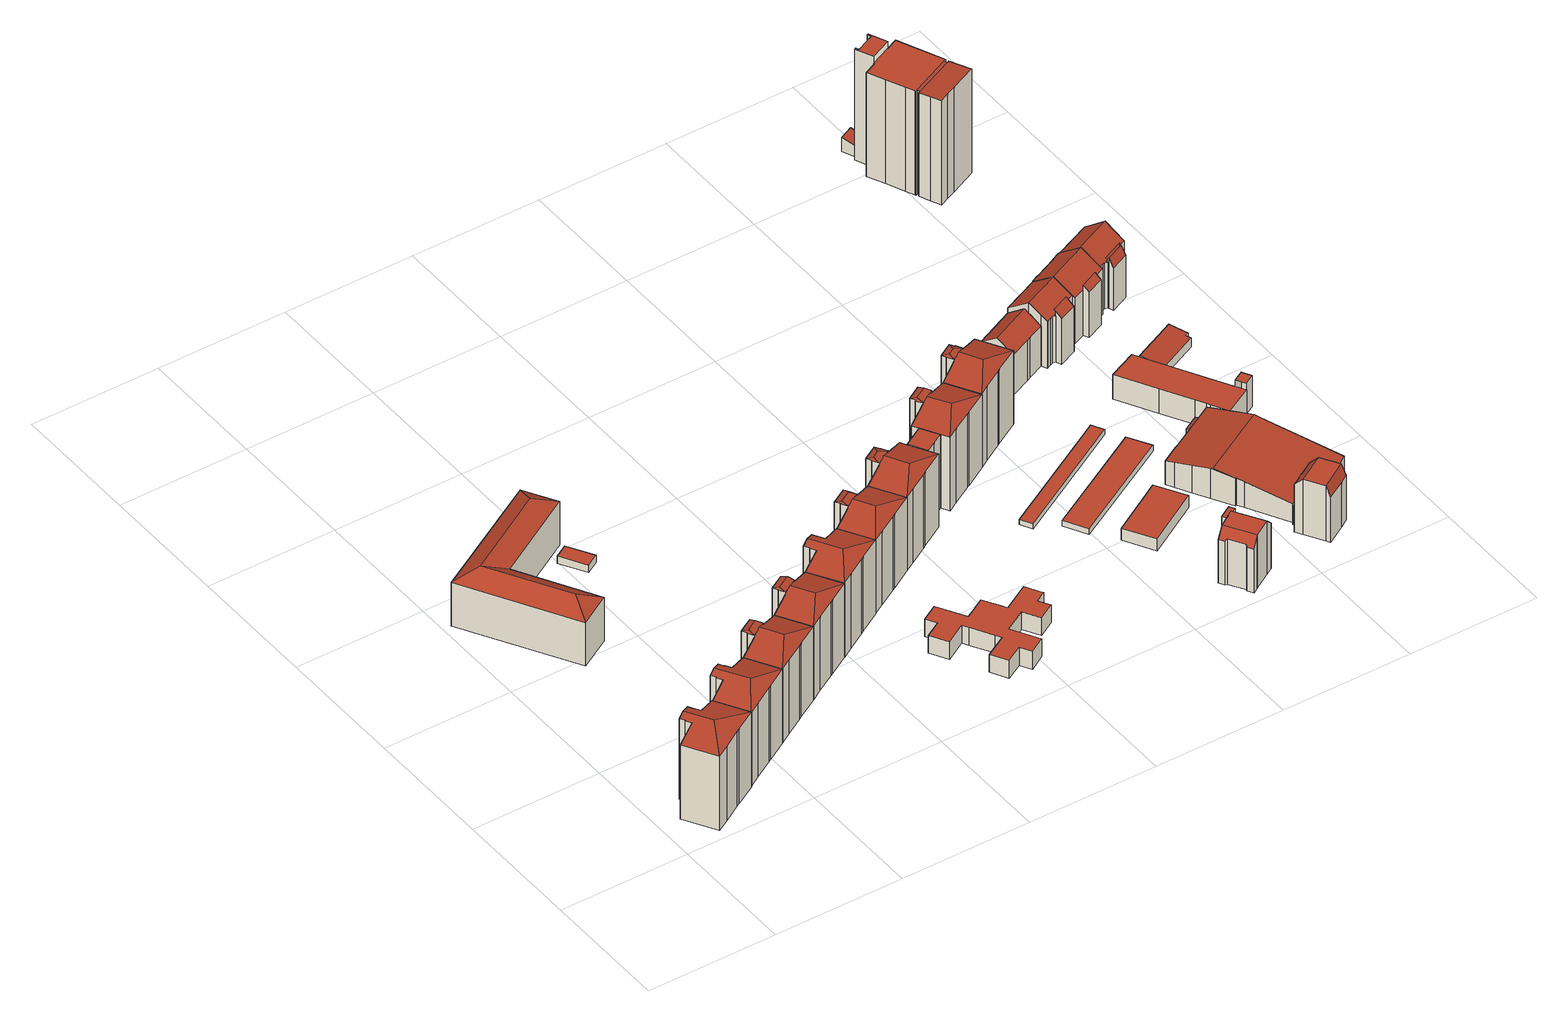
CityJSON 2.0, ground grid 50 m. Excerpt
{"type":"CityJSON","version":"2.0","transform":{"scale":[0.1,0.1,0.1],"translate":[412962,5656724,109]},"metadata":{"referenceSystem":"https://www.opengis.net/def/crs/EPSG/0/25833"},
"CityObjects":{
"building1":{"type":"Building","attributes":{"Dachtyp_tdc":"tdcFreeFormRoof","Gemeindeschluessel":14612000,"Dachneigung":14.47,"QualitaetDacherkennung":15,"Geometrietyp2DReferenz":"3000","measuredHeight":34.61,"function":"31001_9998","roofType":"5000"},"geometry":[{"type":"Solid","lod":"2","boundaries":[[[[0,1,2,3]],[[1,4,5,2]],[[4,6,7,5]],[[6,8,9,7]],[[8,10,11,9]],[[10,12,13,11]],[[12,14,15,13]],[[14,16,17,15]],[[16,18,19,17]],[[18,20,21,19]],[[20,22,23,21]],[[22,24,25,23]],[[18,16,14,26,22,20]],[[14,12,10,8,6,4,27,26]],[[28,24,22,26,27,1,0,29]],[[4,1,27]],[[25,30,31,3,2,5,7,9,11,13,15,17,19,21,23]],[[24,28,30,25]],[[28,29,31,30]],[[29,0,3,31]]]],"semantics":{"surfaces":[{"type":"WallSurface"},{"type":"RoofSurface"},{"type":"GroundSurface"}],"values":[[0,0,0,0,0,0,0,0,0,0,0,0,1,1,1,0,2,0,0,0]]}}]},
"building2":{"type":"Building","attributes":{"Dachtyp_tdc":"tdcFreeFormRoof","Gemeindeschluessel":14612000,"Dachneigung":15.26,"QualitaetDacherkennung":15,"Geometrietyp2DReferenz":"3000","measuredHeight":34.31,"function":"31001_9998","roofType":"5000"},"geometry":[{"type":"Solid","lod":"2","boundaries":[[[[32,33,34,35]],[[33,36,37,34]],[[36,38,39,37]],[[38,40,41,39]],[[40,42,43,41]],[[42,44,45,43]],[[44,46,47,45]],[[46,48,49,47]],[[48,50,51,49]],[[50,52,53,51]],[[52,54,55,53]],[[54,56,57,55]],[[56,58,59,57]],[[58,60,61,59]],[[60,32,35,61]],[[52,50,62,63,56,54]],[[50,48,46,44,42,40,64,62]],[[32,60,58,63,62,64,38,36,33]],[[58,56,63]],[[40,38,64]],[[35,34,37,39,41,43,45,47,49,51,53,55,57,59,61]]]],"semantics":{"surfaces":[{"type":"WallSurface"},{"type":"RoofSurface"},{"type":"GroundSurface"}],"values":[[0,0,0,0,0,0,0,0,0,0,0,0,0,0,0,1,1,1,0,0,2]]}}]},
"building3":{"type":"Building","attributes":{"Dachtyp_tdc":"tdcFreeFormRoof","Gemeindeschluessel":14612000,"Dachneigung":30.64,"QualitaetDacherkennung":42,"Geometrietyp2DReferenz":"3000","measuredHeight":22.38,"function":"31001_9998","roofType":"5000"},"geometry":[{"type":"Solid","lod":"2","boundaries":[[[[65,66,67,68]],[[66,69,70,67]],[[69,71,72,70]],[[71,73,74,72]],[[73,75,76,74]],[[75,65,68,76]],[[77,78,75,73]],[[77,73,71]],[[79,78,77,71,69]],[[80,79,69,66]],[[80,66,65]],[[78,79,80,65,75]],[[68,67,70,72,74,76]]]],"semantics":{"surfaces":[{"type":"WallSurface"},{"type":"RoofSurface"},{"type":"GroundSurface"}],"values":[[0,0,0,0,0,0,1,1,1,1,1,1,2]]}}]},
"building4":{"type":"Building","attributes":{"Gemeindeschluessel":14612000,"Geometrietyp2DReferenz":"3000","function":"31001_9998","roofType":"9999"},"children":["building4-1","building4-2"]},
"building4-1":{"type":"BuildingPart","attributes":{"Dachtyp_tdc":"tdcHipAndGableRoof","Dachneigung":15.05,"QualitaetDacherkennung":15,"Geometrietyp2DReferenz":"3000","measuredHeight":34.28,"roofType":"5000"},"parents":["building4"],"geometry":[{"type":"MultiSurface","lod":"2","boundaries":[[[81,82,83,84]],[[82,85,86,83]],[[85,87,88,86]],[[87,89,90,88]],[[89,91,92,90]],[[91,50,51,92]],[[50,48,49,51]],[[48,93,94,49]],[[93,95,96,94]],[[50,91,89,87,85,97]],[[85,82,81,98,99,100,97]],[[100,101,95,93,48,50,97]],[[96,102,103,84,83,86,88,90,92,51,49,94]]],"semantics":{"surfaces":[{"type":"WallSurface"},{"type":"RoofSurface"},{"type":"GroundSurface"}],"values":[0,0,0,0,0,0,0,0,0,1,1,1,2]}}]},
"building4-2":{"type":"BuildingPart","attributes":{"Dachtyp_tdc":"tdcFreeFormRoof","Dachneigung":18.73,"QualitaetDacherkennung":13,"Geometrietyp2DReferenz":"3000","measuredHeight":34.77,"roofType":"5000"},"parents":["building4"],"geometry":[{"type":"MultiSurface","lod":"2","boundaries":[[[104,105,106,107]],[[105,108,109,106]],[[108,110,111,109]],[[110,112,113,111]],[[112,114,98,103,113]],[[115,81,84,81]],[[116,117,118,96,95]],[[117,104,107,118]],[[114,115,114,112,110,108,119]],[[108,105,120,119]],[[105,104,117,116,120]],[[116,101,121,99,114,119,120]],[[107,106,109,111,113,103,84,103,102,96,118]]],"semantics":{"surfaces":[{"type":"WallSurface"},{"type":"RoofSurface"},{"type":"GroundSurface"}],"values":[0,0,0,0,0,0,0,0,1,1,1,1,2]}}]},
"building5":{"type":"Building","attributes":{"Dachtyp_tdc":"tdcPolyFlatRoof","Gemeindeschluessel":14612000,"Dachneigung":0,"QualitaetDacherkennung":79,"Geometrietyp2DReferenz":"3000","measuredHeight":3,"function":"31001_9998","roofType":"1000"},"geometry":[{"type":"Solid","lod":"2","boundaries":[[[[122,123,124,125]],[[123,126,127,124]],[[126,128,129,127]],[[128,122,125,129]],[[128,126,123,122]],[[125,124,127,129]]]],"semantics":{"surfaces":[{"type":"WallSurface"},{"type":"RoofSurface"},{"type":"GroundSurface"}],"values":[[0,0,0,0,1,2]]}}]},
"building6":{"type":"Building","attributes":{"Gemeindeschluessel":14612000,"Geometrietyp2DReferenz":"3000","function":"31001_9998","roofType":"9999"},"children":["building6-1","building6-2"]},
"building6-1":{"type":"BuildingPart","attributes":{"Dachtyp_tdc":"tdcHipAndGableRoof","Dachneigung":15.84,"QualitaetDacherkennung":15,"Geometrietyp2DReferenz":"3000","measuredHeight":34.16,"roofType":"5000"},"parents":["building6"],"geometry":[{"type":"MultiSurface","lod":"2","boundaries":[[[130,131,132,133]],[[131,134,135,132]],[[134,136,137,135]],[[136,138,139,137]],[[138,140,141,139]],[[140,142,86,141]],[[142,143,83,86]],[[143,144,145,83]],[[144,146,147,145]],[[142,140,138,136,134,148]],[[134,131,130,149,150,148]],[[150,151,146,144,143,142,148]],[[147,152,133,132,135,137,139,141,86,83,145]]],"semantics":{"surfaces":[{"type":"WallSurface"},{"type":"RoofSurface"},{"type":"GroundSurface"}],"values":[0,0,0,0,0,0,0,0,0,1,1,1,2]}}]},
"building6-2":{"type":"BuildingPart","attributes":{"Dachtyp_tdc":"tdcFreeFormRoof","Dachneigung":15.36,"QualitaetDacherkennung":18,"Geometrietyp2DReferenz":"3000","measuredHeight":34.64,"roofType":"5000"},"parents":["building6"],"geometry":[{"type":"MultiSurface","lod":"2","boundaries":[[[153,154,155,156]],[[154,157,158,155]],[[157,159,160,158]],[[159,161,162,160]],[[161,163,133,162]],[[163,130,133]],[[164,165,166,147,146]],[[165,167,168,166]],[[167,153,156,168]],[[164,151,169,149,163,161,170]],[[161,159,157,154,153,170]],[[153,167,165,164,170]],[[156,155,158,160,162,133,152,147,166,168]]],"semantics":{"surfaces":[{"type":"WallSurface"},{"type":"RoofSurface"},{"type":"GroundSurface"}],"values":[0,0,0,0,0,0,0,0,0,1,1,1,2]}}]},
"building7":{"type":"Building","attributes":{"Dachtyp_tdc":"tdcFreeFormRoof","Gemeindeschluessel":14612000,"Dachneigung":14.66,"QualitaetDacherkennung":15,"Geometrietyp2DReferenz":"3000","measuredHeight":34.22,"function":"31001_9998","roofType":"5000"},"geometry":[{"type":"Solid","lod":"2","boundaries":[[[[171,172,173,174]],[[172,175,176,173]],[[175,177,178,176]],[[177,179,180,178]],[[179,181,182,180]],[[181,183,184,182]],[[183,185,186,184]],[[185,187,188,186]],[[187,189,190,188]],[[189,191,192,190]],[[191,193,194,192]],[[193,195,196,194]],[[195,197,198,196]],[[197,199,200,198]],[[199,171,174,200]],[[189,187,201,195,193,191]],[[201,187,185,183,181,179,177,202]],[[199,197,195,201,202,175,172,171]],[[177,175,202]],[[174,173,176,178,180,182,184,186,188,190,192,194,196,198,200]]]],"semantics":{"surfaces":[{"type":"WallSurface"},{"type":"RoofSurface"},{"type":"GroundSurface"}],"values":[[0,0,0,0,0,0,0,0,0,0,0,0,0,0,0,1,1,1,0,2]]}}]},
"building8":{"type":"Building","attributes":{"Gemeindeschluessel":14612000,"Geometrietyp2DReferenz":"3000","function":"31001_9998","roofType":"9999"},"children":["building8-1","building8-2"]},
"building8-1":{"type":"BuildingPart","attributes":{"Dachtyp_tdc":"tdcHipAndGableRoof","Dachneigung":15.84,"QualitaetDacherkennung":16,"Geometrietyp2DReferenz":"3000","measuredHeight":34.2,"roofType":"5000"},"parents":["building8"],"geometry":[{"type":"MultiSurface","lod":"2","boundaries":[[[203,204,205,206]],[[204,207,208,205]],[[207,209,210,208]],[[209,211,212,210]],[[211,213,214,212]],[[213,215,216,214]],[[215,217,218,216]],[[217,219,220,218]],[[215,213,211,209,207,221]],[[207,204,203,222,223,221]],[[223,224,225,219,217,215,221]],[[226,206,205,208,210,212,214,216,218,220,227]]],"semantics":{"surfaces":[{"type":"WallSurface"},{"type":"RoofSurface"},{"type":"GroundSurface"}],"values":[0,0,0,0,0,0,0,0,1,1,1,2]}}]},
"building8-2":{"type":"BuildingPart","attributes":{"Dachtyp_tdc":"tdcFreeFormRoof","Dachneigung":18.04,"QualitaetDacherkennung":14,"Geometrietyp2DReferenz":"3000","measuredHeight":34.77,"roofType":"5000"},"parents":["building8"],"geometry":[{"type":"MultiSurface","lod":"2","boundaries":[[[228,229,230,231]],[[229,232,233,230]],[[232,234,235,233]],[[234,236,237,235]],[[236,238,203,206,237]],[[239,240,241,227,225]],[[240,228,231,241]],[[238,236,234,232,242]],[[232,229,243,242]],[[229,228,240,239,243]],[[239,224,244,222,238,242,243]],[[231,230,233,235,237,206,226,227,241]]],"semantics":{"surfaces":[{"type":"WallSurface"},{"type":"RoofSurface"},{"type":"GroundSurface"}],"values":[0,0,0,0,0,0,0,1,1,1,1,2]}}]},
"building9":{"type":"Building","attributes":{"Dachtyp_tdc":"tdcPolyFlatRoof","Gemeindeschluessel":14612000,"Dachneigung":0,"QualitaetDacherkennung":84,"Geometrietyp2DReferenz":"3000","measuredHeight":7.37,"function":"31001_9998","roofType":"1000"},"geometry":[{"type":"Solid","lod":"2","boundaries":[[[[245,246,247,248,249,250,251,252,253,254,255,256,257,258,259,260,261,262,263,264,265,266,267,268,269,270,271,272,273]],[[274,275,276,277,278,279,280,281,282,283,284,285,286,287,288,289,290,291,292,293,294,295,296,297,298,299,300,301,302]],[[245,273,274,302]],[[273,272,275,274]],[[272,271,276,275]],[[271,270,277,276]],[[270,269,278,277]],[[269,268,279,278]],[[268,267,280,279]],[[267,266,281,280]],[[266,265,282,281]],[[265,264,283,282]],[[264,263,284,283]],[[263,262,285,284]],[[262,261,286,285]],[[261,260,287,286]],[[260,259,288,287]],[[259,258,289,288]],[[258,257,290,289]],[[257,256,291,290]],[[256,255,292,291]],[[255,254,293,292]],[[254,253,294,293]],[[253,252,295,294]],[[252,251,296,295]],[[251,250,297,296]],[[250,249,298,297]],[[249,248,299,298]],[[248,247,300,299]],[[247,246,301,300]],[[246,245,302,301]]]],"semantics":{"surfaces":[{"type":"RoofSurface"},{"type":"GroundSurface"},{"type":"WallSurface"}],"values":[[0,1,2,2,2,2,2,2,2,2,2,2,2,2,2,2,2,2,2,2,2,2,2,2,2,2,2,2,2,2,2]]}}]},
"building10":{"type":"Building","attributes":{"Gemeindeschluessel":14612000,"Geometrietyp2DReferenz":"3000","function":"31001_9998","roofType":"9999"},"children":["building10-1","building10-2"]},
"building10-1":{"type":"BuildingPart","attributes":{"Dachtyp_tdc":"tdcFreeFormRoof","Dachneigung":18.36,"QualitaetDacherkennung":16,"Geometrietyp2DReferenz":"3000","measuredHeight":34.82,"roofType":"5000"},"parents":["building10"],"geometry":[{"type":"MultiSurface","lod":"2","boundaries":[[[303,304,305,306]],[[304,307,308,305]],[[307,309,310,308]],[[309,311,312,310]],[[311,313,314,312]],[[313,315,314]],[[316,317,318,319,320]],[[317,321,322,318]],[[321,303,306,322]],[[316,323,324,325,326,327,328]],[[326,313,311,309,307,304,327]],[[304,303,328,327]],[[303,321,317,316,328]],[[306,305,308,310,312,314,329,330,319,318,322]]],"semantics":{"surfaces":[{"type":"WallSurface"},{"type":"RoofSurface"},{"type":"GroundSurface"}],"values":[0,0,0,0,0,0,0,0,0,1,1,1,1,2]}}]},
"building10-2":{"type":"BuildingPart","attributes":{"Dachtyp_tdc":"tdcHipAndGableRoof","Dachneigung":15.94,"QualitaetDacherkennung":16,"Geometrietyp2DReferenz":"3000","measuredHeight":34.31,"roofType":"5000"},"parents":["building10"],"geometry":[{"type":"MultiSurface","lod":"2","boundaries":[[[315,331,332,314]],[[331,333,334,332]],[[333,335,336,334]],[[335,337,338,336]],[[337,339,340,338]],[[339,341,342,340]],[[341,343,344,342]],[[343,207,345,344]],[[207,204,346,345]],[[204,320,319,346]],[[207,343,341,339,337,347]],[[337,335,333,331,315,348,325,349,347]],[[349,323,320,204,207,347]],[[330,329,314,332,334,336,338,340,342,344,345,346,319]]],"semantics":{"surfaces":[{"type":"WallSurface"},{"type":"RoofSurface"},{"type":"GroundSurface"}],"values":[0,0,0,0,0,0,0,0,0,0,1,1,1,2]}}]},
"building11":{"type":"Building","attributes":{"Dachtyp_tdc":"tdcPolyFlatRoof","Gemeindeschluessel":14612000,"Dachneigung":0,"QualitaetDacherkennung":53,"Geometrietyp2DReferenz":"3000","measuredHeight":31.09,"function":"31001_9998","roofType":"1000"},"geometry":[{"type":"Solid","lod":"2","boundaries":[[[[350,351,352,353]],[[351,354,355,352]],[[354,356,357,355]],[[356,358,359,357]],[[358,360,361,359]],[[358,356,354,351,350,360]],[[361,353,352,355,357,359]],[[360,350,353,361]]]],"semantics":{"surfaces":[{"type":"WallSurface"},{"type":"RoofSurface"},{"type":"GroundSurface"}],"values":[[0,0,0,0,0,1,2,0]]}}]},
"building12":{"type":"Building","attributes":{"Gemeindeschluessel":14612000,"Geometrietyp2DReferenz":"3000","function":"31001_9998","roofType":"9999"},"children":["building12-1","building12-2"]},
"building12-1":{"type":"BuildingPart","attributes":{"Dachtyp_tdc":"tdcFreeFormRoof","Dachneigung":16.29,"QualitaetDacherkennung":17,"Geometrietyp2DReferenz":"3000","measuredHeight":34.7,"roofType":"5000"},"parents":["building12"],"geometry":[{"type":"MultiSurface","lod":"2","boundaries":[[[362,363,364,365]],[[363,366,367,364]],[[366,368,369,367]],[[368,370,371,369]],[[370,372,373,374,371]],[[375,376,377,378,379]],[[376,362,365,377]],[[380,381,382,383,372,384,385]],[[372,370,368,366,384]],[[366,363,385,384]],[[363,362,376,375,380,385]],[[365,364,367,369,371,374,386,387,378,377]]],"semantics":{"surfaces":[{"type":"WallSurface"},{"type":"RoofSurface"},{"type":"GroundSurface"}],"values":[0,0,0,0,0,0,0,1,1,1,1,2]}}]},
"building12-2":{"type":"BuildingPart","attributes":{"Dachtyp_tdc":"tdcHipAndGableRoof","Dachneigung":16.02,"QualitaetDacherkennung":15,"Geometrietyp2DReferenz":"3000","measuredHeight":34.18,"roofType":"5000"},"parents":["building12"],"geometry":[{"type":"MultiSurface","lod":"2","boundaries":[[[388,379,378,389]],[[373,390,391,374]],[[390,392,393,391]],[[392,394,395,393]],[[394,396,397,395]],[[396,398,399,397]],[[398,400,401,399]],[[400,402,357,401]],[[402,403,355,357]],[[403,388,389,355]],[[400,398,396,394,392,404]],[[392,390,373,383,405,404]],[[405,381,406,379,388,403,402,400,404]],[[389,378,387,386,374,391,393,395,397,399,401,357,355]]],"semantics":{"surfaces":[{"type":"WallSurface"},{"type":"RoofSurface"},{"type":"GroundSurface"}],"values":[0,0,0,0,0,0,0,0,0,0,1,1,1,2]}}]},
"building13":{"type":"Building","attributes":{"Gemeindeschluessel":14612000,"Geometrietyp2DReferenz":"3000","function":"31001_9998","roofType":"9999"},"children":["building13-1","building13-2"]},
"building13-1":{"type":"BuildingPart","attributes":{"Dachtyp_tdc":"tdcHipAndGableRoof","Dachneigung":16.23,"QualitaetDacherkennung":15,"Geometrietyp2DReferenz":"3000","measuredHeight":34.33,"roofType":"5000"},"parents":["building13"],"geometry":[{"type":"MultiSurface","lod":"2","boundaries":[[[407,408,409,410]],[[408,411,412,409]],[[411,413,414,412]],[[413,415,416,414]],[[415,417,418,416]],[[417,419,420,418]],[[419,421,422,420]],[[421,423,424,422]],[[419,417,415,413,411,425]],[[411,408,407,426,427,428,425]],[[428,429,423,421,419,425]],[[430,431,410,409,412,414,416,418,420,422,424]]],"semantics":{"surfaces":[{"type":"WallSurface"},{"type":"RoofSurface"},{"type":"GroundSurface"}],"values":[0,0,0,0,0,0,0,0,1,1,1,2]}}]},
"building13-2":{"type":"BuildingPart","attributes":{"Dachtyp_tdc":"tdcFreeFormRoof","Dachneigung":16.16,"QualitaetDacherkennung":16,"Geometrietyp2DReferenz":"3000","measuredHeight":34.76,"roofType":"5000"},"parents":["building13"],"geometry":[{"type":"MultiSurface","lod":"2","boundaries":[[[432,433,434,435]],[[433,436,437,434]],[[436,438,439,437]],[[438,440,441,439]],[[440,442,410,441]],[[442,407,410]],[[443,444,445,424,423]],[[444,432,435,445]],[[446,442,440,438,436,447]],[[436,433,448,447]],[[433,432,444,443,448]],[[443,429,449,427,446,447,448]],[[435,434,437,439,441,410,431,430,424,445]]],"semantics":{"surfaces":[{"type":"WallSurface"},{"type":"RoofSurface"},{"type":"GroundSurface"}],"values":[0,0,0,0,0,0,0,0,1,1,1,1,2]}}]},
"building14":{"type":"Building","attributes":{"Gemeindeschluessel":14612000,"Geometrietyp2DReferenz":"3000","function":"31001_9998","roofType":"9999"},"children":["building14-1","building14-2"]},
"building14-1":{"type":"BuildingPart","attributes":{"Dachtyp_tdc":"tdcPolyFlatRoof","Dachneigung":0,"QualitaetDacherkennung":20,"Geometrietyp2DReferenz":"3000","measuredHeight":21.01,"roofType":"1000"},"parents":["building14"],"geometry":[{"type":"MultiSurface","lod":"2","boundaries":[[[450,451,452,453]],[[451,454,455,456,452]],[[457,450,453,458]],[[457,459,460,454,451,450]],[[453,452,456,461,458]]],"semantics":{"surfaces":[{"type":"WallSurface"},{"type":"RoofSurface"},{"type":"GroundSurface"}],"values":[0,0,0,1,2]}}]},
"building14-2":{"type":"BuildingPart","attributes":{"Dachtyp_tdc":"tdcCutGableRoof","Dachneigung":0.571,"QualitaetDacherkennung":65,"Geometrietyp2DReferenz":"3000","measuredHeight":22.32,"roofType":"9999"},"parents":["building14"],"geometry":[{"type":"MultiSurface","lod":"2","boundaries":[[[455,462,463,456]],[[462,464,465,463]],[[464,466,467,465]],[[466,468,469,467]],[[468,470,471,469]],[[470,472,473,471]],[[472,474,475,473]],[[474,476,477,475]],[[476,478,479,477]],[[478,480,481,479]],[[480,482,483,481]],[[482,484,485,483]],[[484,486,487,485]],[[486,488,457,458,487]],[[468,466,464,462,455,460,489]],[[486,484,482,480,478,476,474,472,470]],[[489,488,486,470,468]],[[456,463,465,467,469,471,473,475,477,479,481,483,485,487,458,461]]],"semantics":{"surfaces":[{"type":"WallSurface"},{"type":"RoofSurface"},{"type":"GroundSurface"}],"values":[0,0,0,0,0,0,0,0,0,0,0,0,0,0,1,1,1,2]}}]},
"building15":{"type":"Building","attributes":{"Dachtyp_tdc":"tdcPolyFlatRoof","Gemeindeschluessel":14612000,"Dachneigung":0,"QualitaetDacherkennung":64,"Geometrietyp2DReferenz":"3000","measuredHeight":2.15,"function":"31001_2463","roofType":"1000"},"geometry":[{"type":"Solid","lod":"2","boundaries":[[[[490,491,492,493]],[[491,494,495,492]],[[494,496,497,495]],[[496,490,493,497]],[[496,494,491,490]],[[493,492,495,497]]]],"semantics":{"surfaces":[{"type":"WallSurface"},{"type":"RoofSurface"},{"type":"GroundSurface"}],"values":[[0,0,0,0,1,2]]}}]},
"building16":{"type":"Building","attributes":{"Dachtyp_tdc":"tdcPolyFlatRoof","Gemeindeschluessel":14612000,"Dachneigung":0,"QualitaetDacherkennung":86,"Geometrietyp2DReferenz":"3000","measuredHeight":4.99,"function":"31001_2000","roofType":"1000"},"geometry":[{"type":"Solid","lod":"2","boundaries":[[[[498,499,500,501]],[[499,502,503,500]],[[502,504,505,503]],[[504,498,501,505]],[[504,502,499,498]],[[501,500,503,505]]]],"semantics":{"surfaces":[{"type":"WallSurface"},{"type":"RoofSurface"},{"type":"GroundSurface"}],"values":[[0,0,0,0,1,2]]}}]},
"building17":{"type":"Building","attributes":{"Dachtyp_tdc":"tdcPolyFlatRoof","Gemeindeschluessel":14612000,"Dachneigung":0,"QualitaetDacherkennung":92,"Geometrietyp2DReferenz":"3000","measuredHeight":2.42,"function":"31001_2463","roofType":"1000"},"geometry":[{"type":"Solid","lod":"2","boundaries":[[[[506,507,508,509]],[[507,510,511,508]],[[510,512,513,511]],[[512,506,509,513]],[[512,510,507,506]],[[509,508,511,513]]]],"semantics":{"surfaces":[{"type":"WallSurface"},{"type":"RoofSurface"},{"type":"GroundSurface"}],"values":[[0,0,0,0,1,2]]}}]},
"building18":{"type":"Building","attributes":{"Dachtyp_tdc":"tdcFreeFormRoof","Gemeindeschluessel":14612000,"Dachneigung":36.16,"QualitaetDacherkennung":63,"Geometrietyp2DReferenz":"3000","measuredHeight":21.41,"function":"31001_9998","roofType":"5000"},"geometry":[{"type":"Solid","lod":"2","boundaries":[[[[514,515,516,517]],[[515,518,519,516]],[[518,520,521,519]],[[520,522,523,521]],[[522,524,525,523]],[[524,514,517,525]],[[526,527,515,514]],[[520,518,527,526,524,522]],[[514,524,526]],[[518,515,527]],[[517,516,519,521,523,525]]]],"semantics":{"surfaces":[{"type":"WallSurface"},{"type":"RoofSurface"},{"type":"GroundSurface"}],"values":[[0,0,0,0,0,0,1,1,0,0,2]]}}]},
"building19":{"type":"Building","attributes":{"Gemeindeschluessel":14612000,"Geometrietyp2DReferenz":"3000","function":"31001_9998","roofType":"9999"},"children":["building19-1","building19-2"]},
"building19-1":{"type":"BuildingPart","attributes":{"Dachtyp_tdc":"tdcGableRoof","Dachneigung":61.89,"QualitaetDacherkennung":3,"Geometrietyp2DReferenz":"3000","measuredHeight":7.61,"roofType":"3100"},"parents":["building19"],"geometry":[{"type":"MultiSurface","lod":"2","boundaries":[[[528,529,530,531]],[[529,532,533,530]],[[532,534,535,533]],[[532,529,536]],[[529,528,537,536]],[[534,532,536,537]],[[531,530,533,535]]],"semantics":{"surfaces":[{"type":"WallSurface"},{"type":"RoofSurface"},{"type":"GroundSurface"}],"values":[0,0,0,0,1,1,2]}}]},
"building19-2":{"type":"BuildingPart","attributes":{"Dachtyp_tdc":"tdcCutGableRoof","Dachneigung":0.228,"QualitaetDacherkennung":56,"Geometrietyp2DReferenz":"3000","measuredHeight":23.13,"roofType":"9999"},"parents":["building19"],"geometry":[{"type":"MultiSurface","lod":"2","boundaries":[[[538,539,540,541]],[[539,542,543,540]],[[542,544,545,543]],[[544,546,547,545]],[[546,548,549,547]],[[548,550,531,549]],[[550,528,531]],[[551,552,553,535,534]],[[552,554,555,553]],[[554,556,557,555]],[[556,558,559,557]],[[558,560,561,559]],[[560,538,541,561]],[[556,554,552,551,550,548,546]],[[544,542,539,538,560]],[[546,544,560,558,556]],[[541,540,543,545,547,549,531,535,553,555,557,559,561]]],"semantics":{"surfaces":[{"type":"WallSurface"},{"type":"RoofSurface"},{"type":"GroundSurface"}],"values":[0,0,0,0,0,0,0,0,0,0,0,0,0,1,1,1,2]}}]},
"building20":{"type":"Building","attributes":{"Dachtyp_tdc":"tdcFreeFormRoof","Gemeindeschluessel":14612000,"Dachneigung":10.12,"QualitaetDacherkennung":14,"Geometrietyp2DReferenz":"3000","measuredHeight":12.93,"function":"31001_2000","roofType":"5000"},"geometry":[{"type":"Solid","lod":"2","boundaries":[[[[562,563,564,565]],[[563,566,567,564]],[[566,568,569,567]],[[568,570,571,569]],[[570,572,573,571]],[[572,574,575,573]],[[574,576,577,575]],[[576,578,579,577]],[[578,580,581,579]],[[580,582,583,581]],[[582,584,585,583]],[[584,586,587,585]],[[586,588,589,587]],[[588,590,591,589]],[[590,592,593,591]],[[592,594,595,593]],[[594,596,597,595]],[[596,598,599,597]],[[598,600,601,599]],[[600,602,603,601]],[[602,604,605,603]],[[604,606,607,605]],[[606,608,609,607]],[[608,610,611,609]],[[610,562,565,611]],[[588,586,584,582,580,612,613,604,602,600,598,596,594,592,590]],[[578,576,574,572,570,568,566,563,562,610,608,606,613,612]],[[580,578,612]],[[606,604,613]],[[565,564,567,569,571,573,575,577,579,581,583,585,587,589,591,593,595,597,599,601,603,605,607,609,611]]]],"semantics":{"surfaces":[{"type":"WallSurface"},{"type":"RoofSurface"},{"type":"GroundSurface"}],"values":[[0,0,0,0,0,0,0,0,0,0,0,0,0,0,0,0,0,0,0,0,0,0,0,0,0,1,1,0,0,2]]}}]},
"building21":{"type":"Building","attributes":{"Dachtyp_tdc":"tdcPolyFlatRoof","Gemeindeschluessel":14612000,"Dachneigung":0,"QualitaetDacherkennung":64,"Geometrietyp2DReferenz":"3000","measuredHeight":5.14,"function":"31001_9998","roofType":"1000"},"geometry":[{"type":"Solid","lod":"2","boundaries":[[[[614,615,616,617]],[[615,618,619,616]],[[618,620,621,619]],[[620,622,623,621]],[[622,624,625,623]],[[624,614,617,625]],[[624,622,620,618,615,614]],[[617,616,619,621,623,625]]]],"semantics":{"surfaces":[{"type":"WallSurface"},{"type":"RoofSurface"},{"type":"GroundSurface"}],"values":[[0,0,0,0,0,0,1,2]]}}]},
"building22":{"type":"Building","attributes":{"Dachtyp_tdc":"tdcPolyFlatRoof","Gemeindeschluessel":14612000,"Dachneigung":0,"QualitaetDacherkennung":8,"Geometrietyp2DReferenz":"3000","measuredHeight":4.67,"function":"31001_9998","roofType":"1000"},"geometry":[{"type":"Solid","lod":"2","boundaries":[[[[626,627,628,629]],[[627,630,619,628]],[[630,631,616,619]],[[631,626,629,616]],[[631,630,627,626]],[[629,628,619,616]]]],"semantics":{"surfaces":[{"type":"WallSurface"},{"type":"RoofSurface"},{"type":"GroundSurface"}],"values":[[0,0,0,0,1,2]]}}]},
"building23":{"type":"Building","attributes":{"Gemeindeschluessel":14612000,"Geometrietyp2DReferenz":"3000","function":"31001_9998","roofType":"9999"},"children":["building23-1","building23-2"]},
"building23-1":{"type":"BuildingPart","attributes":{"Dachtyp_tdc":"tdcGableRoof","Dachneigung":34.42,"QualitaetDacherkennung":66,"Geometrietyp2DReferenz":"3000","measuredHeight":24.43,"roofType":"3100"},"parents":["building23"],"geometry":[{"type":"MultiSurface","lod":"2","boundaries":[[[632,633,634,635]],[[633,636,637,634]],[[636,638,639,637]],[[638,640,641,639]],[[640,642,643,641]],[[642,644,645,643]],[[644,646,647,645]],[[646,648,649,647]],[[648,650,651,649]],[[650,652,653,651]],[[652,654,655,653]],[[654,656,657,655]],[[650,648,646,644]],[[644,642,640,638,636,633,632,658,659,656,654,652,650]],[[657,660,661,635,634,637,639,641,643,645,647,649,651,653,655]]],"semantics":{"surfaces":[{"type":"WallSurface"},{"type":"RoofSurface"},{"type":"GroundSurface"}],"values":[0,0,0,0,0,0,0,0,0,0,0,0,1,1,2]}}]},
"building23-2":{"type":"BuildingPart","attributes":{"Dachtyp_tdc":"tdcPolyFlatRoof","Dachneigung":43.49,"QualitaetDacherkennung":29,"Geometrietyp2DReferenz":"3000","measuredHeight":21.84,"roofType":"2100"},"parents":["building23"],"geometry":[{"type":"MultiSurface","lod":"2","boundaries":[[[662,663,632,635,664]],[[665,666,667,657,656]],[[666,662,664,667]],[[666,665,668,669,663,662]],[[664,635,661,660,657,667]]],"semantics":{"surfaces":[{"type":"WallSurface"},{"type":"RoofSurface"},{"type":"GroundSurface"}],"values":[0,0,0,1,2]}}]},
"building24":{"type":"Building","attributes":{"Dachtyp_tdc":"tdcPolyFlatRoof","Gemeindeschluessel":14612000,"Dachneigung":3.01,"QualitaetDacherkennung":62,"Geometrietyp2DReferenz":"3000","measuredHeight":4.43,"function":"31001_2000","roofType":"2100"},"geometry":[{"type":"Solid","lod":"2","boundaries":[[[[670,671,672,673]],[[671,674,675,672]],[[674,676,575,675]],[[676,677,573,575]],[[677,670,673,573]],[[677,676,674,671,670]],[[673,672,675,575,573]]]],"semantics":{"surfaces":[{"type":"WallSurface"},{"type":"RoofSurface"},{"type":"GroundSurface"}],"values":[[0,0,0,0,0,1,2]]}}]},
"building25":{"type":"Building","attributes":{"Gemeindeschluessel":14612000,"Geometrietyp2DReferenz":"3000","function":"31001_2000","roofType":"9999"},"children":["building25-1","building25-2"]},
"building25-1":{"type":"BuildingPart","attributes":{"Dachtyp_tdc":"tdcPolyFlatRoof","Dachneigung":0,"QualitaetDacherkennung":67,"Geometrietyp2DReferenz":"3000","measuredHeight":10.2,"roofType":"1000"},"parents":["building25"],"geometry":[{"type":"MultiSurface","lod":"2","boundaries":[[[678,679,680,681]],[[679,682,683,680]],[[682,684,685,683]],[[684,686,687,685]],[[686,688,689,687]],[[688,690,691,689]],[[690,692,693,691]],[[692,694,695,693]],[[692,690,688,686,684,682,679,678,694]],[[681,680,683,685,687,689,691,693,695]]],"semantics":{"surfaces":[{"type":"WallSurface"},{"type":"RoofSurface"},{"type":"GroundSurface"}],"values":[0,0,0,0,0,0,0,0,1,2]}}]},
"building25-2":{"type":"BuildingPart","attributes":{"Dachtyp_tdc":"tdcPolyFlatRoof","Dachneigung":0,"QualitaetDacherkennung":55,"Geometrietyp2DReferenz":"3000","measuredHeight":12.87,"roofType":"1000"},"parents":["building25"],"geometry":[{"type":"MultiSurface","lod":"2","boundaries":[[[696,695,694]],[[696,697,698,695]],[[697,699,700,698]],[[699,701,678,681,700]],[[701,699,697,696]],[[695,698,700,681]]],"semantics":{"surfaces":[{"type":"WallSurface"},{"type":"RoofSurface"},{"type":"GroundSurface"}],"values":[0,0,0,0,1,2]}}]},
"building26":{"type":"Building","attributes":{"Gemeindeschluessel":14612000,"Geometrietyp2DReferenz":"3000","function":"31001_9998","roofType":"9999"},"children":["building26-1","building26-2"]},
"building26-1":{"type":"BuildingPart","attributes":{"Dachtyp_tdc":"tdcPolyFlatRoof","Dachneigung":41.81,"QualitaetDacherkennung":26,"Geometrietyp2DReferenz":"3000","measuredHeight":21.03,"roofType":"2100"},"parents":["building26"],"geometry":[{"type":"MultiSurface","lod":"2","boundaries":[[[702,703,704]],[[702,705,706,703]],[[705,707,708,706]],[[707,709,710,711,708]],[[709,707,705,702]],[[703,706,708,711]]],"semantics":{"surfaces":[{"type":"WallSurface"},{"type":"RoofSurface"},{"type":"GroundSurface"}],"values":[0,0,0,0,1,2]}}]},
"building26-2":{"type":"BuildingPart","attributes":{"Dachtyp_tdc":"tdcGableRoof","Dachneigung":34.94,"QualitaetDacherkennung":67,"Geometrietyp2DReferenz":"3000","measuredHeight":24.84,"roofType":"3100"},"parents":["building26"],"geometry":[{"type":"MultiSurface","lod":"2","boundaries":[[[710,712,713,711]],[[712,714,653,713]],[[714,715,716,653]],[[715,717,649,716]],[[717,718,719,649]],[[718,720,721,719]],[[720,722,723,721]],[[722,724,725,723]],[[724,726,727,725]],[[726,728,729,727]],[[728,730,731,729]],[[730,732,733,731]],[[732,734,735,733]],[[734,736,737,735]],[[736,738,739,737]],[[738,740,741,739]],[[740,704,703,741]],[[736,734,732,730,728,726,724,722,720,718,717,715]],[[715,714,712,710,704,740,738,736]],[[703,711,713,653,716,649,719,721,723,725,727,729,731,733,735,737,739,741]]],"semantics":{"surfaces":[{"type":"WallSurface"},{"type":"RoofSurface"},{"type":"GroundSurface"}],"values":[0,0,0,0,0,0,0,0,0,0,0,0,0,0,0,0,0,1,1,2]}}]},
"building27":{"type":"Building","attributes":{"Dachtyp_tdc":"tdcPolyFlatRoof","Gemeindeschluessel":14612000,"Dachneigung":4.58,"QualitaetDacherkennung":73,"Geometrietyp2DReferenz":"3000","measuredHeight":4.52,"function":"31001_2000","roofType":"2100"},"geometry":[{"type":"Solid","lod":"2","boundaries":[[[[742,743,744,745]],[[743,746,747,744]],[[746,748,749,747]],[[748,750,751,749]],[[750,752,753,751]],[[752,754,755,753]],[[754,756,757,755]],[[756,758,759,757]],[[758,742,745,759]],[[758,756,754,752,750,748,746,743,742]],[[745,744,747,749,751,753,755,757,759]]]],"semantics":{"surfaces":[{"type":"WallSurface"},{"type":"RoofSurface"},{"type":"GroundSurface"}],"values":[[0,0,0,0,0,0,0,0,0,1,2]]}}]},
"building28":{"type":"Building","attributes":{"Gemeindeschluessel":14612000,"Geometrietyp2DReferenz":"3000","function":"31001_9998","roofType":"9999"},"children":["building28-1","building28-2"]},
"building28-1":{"type":"BuildingPart","attributes":{"Dachtyp_tdc":"tdcGableRoof","Dachneigung":35.87,"QualitaetDacherkennung":60,"Geometrietyp2DReferenz":"3000","measuredHeight":24.69,"roofType":"3100"},"parents":["building28"],"geometry":[{"type":"MultiSurface","lod":"2","boundaries":[[[760,761,762,763]],[[761,764,765,762]],[[764,766,767,765]],[[766,768,769,767]],[[768,770,771,769]],[[770,772,773,771]],[[772,774,775,773]],[[774,776,777,775]],[[776,778,779,777]],[[778,780,781,779]],[[780,782,781]],[[776,774,772,770]],[[770,768,766,764,761,760,783,782,780,778,776]],[[784,763,762,765,767,769,771,773,775,777,779,781]]],"semantics":{"surfaces":[{"type":"WallSurface"},{"type":"RoofSurface"},{"type":"GroundSurface"}],"values":[0,0,0,0,0,0,0,0,0,0,0,1,1,2]}}]},
"building28-2":{"type":"BuildingPart","attributes":{"Dachtyp_tdc":"tdcGableRoof","Dachneigung":64.04,"QualitaetDacherkennung":17,"Geometrietyp2DReferenz":"3000","measuredHeight":21.02,"roofType":"3100"},"parents":["building28"],"geometry":[{"type":"MultiSurface","lod":"2","boundaries":[[[785,786,787,781,782]],[[786,788,789,787]],[[788,790,791,789]],[[790,792,793,791]],[[792,794,795,793]],[[794,796,760,763,795]],[[794,792,790,788]],[[788,786,785,797,796,794]],[[781,787,789,791,793,795,763,784]]],"semantics":{"surfaces":[{"type":"WallSurface"},{"type":"RoofSurface"},{"type":"GroundSurface"}],"values":[0,0,0,0,0,0,1,1,2]}}]},
"building29":{"type":"Building","attributes":{"Gemeindeschluessel":14612000,"Geometrietyp2DReferenz":"3000","function":"31001_9998","roofType":"9999"},"children":["building29-1","building29-2","building29-3","building29-4","building29-5"]},
"building29-1":{"type":"BuildingPart","attributes":{"Dachtyp_tdc":"tdcPolyFlatRoof","Dachneigung":0,"QualitaetDacherkennung":65,"Geometrietyp2DReferenz":"3000","measuredHeight":43.58,"roofType":"1000"},"parents":["building29"],"geometry":[{"type":"MultiSurface","lod":"2","boundaries":[[[798,799,800,801]],[[799,802,803,800]],[[802,804,805,803]],[[804,806,807,805]],[[806,808,809,807]],[[808,810,811,809]],[[810,812,813,811]],[[814,815,816,817]],[[815,818,819,816]],[[818,820,821,819]],[[818,815,814,812,810,808,806,804,802,799,798,820]],[[801,800,803,805,807,809,811,813,817,816,819,821]]],"semantics":{"surfaces":[{"type":"WallSurface"},{"type":"RoofSurface"},{"type":"GroundSurface"}],"values":[0,0,0,0,0,0,0,0,0,0,1,2]}}]},
"building29-2":{"type":"BuildingPart","attributes":{"Dachtyp_tdc":"tdcPolyFlatRoof","Dachneigung":8.49,"QualitaetDacherkennung":49,"Geometrietyp2DReferenz":"3000","measuredHeight":43.74,"roofType":"2100"},"parents":["building29"],"geometry":[{"type":"MultiSurface","lod":"2","boundaries":[[[822,821,820]],[[822,823,824,825,821]],[[826,827,798,801,828,829]],[[827,826,823,822]],[[821,825,828,801]]],"semantics":{"surfaces":[{"type":"WallSurface"},{"type":"RoofSurface"},{"type":"GroundSurface"}],"values":[0,0,0,1,2]}}]},
"building29-3":{"type":"BuildingPart","attributes":{"Dachtyp_tdc":"tdcPolyFlatRoof","Dachneigung":0,"QualitaetDacherkennung":72,"Geometrietyp2DReferenz":"3000","measuredHeight":46.57,"roofType":"1000"},"parents":["building29"],"geometry":[{"type":"MultiSurface","lod":"2","boundaries":[[[830,831,832,813,812]],[[831,833,834,832]],[[833,835,836,834]],[[835,837,838,836]],[[837,839,838]],[[840,841,842]],[[840,843,844,841]],[[843,845,846,844]],[[845,847,848,846]],[[847,849,814,817,848]],[[849,847,845,843,840,837,835,833,831,830]],[[813,832,834,836,838,841,844,846,848,817]]],"semantics":{"surfaces":[{"type":"WallSurface"},{"type":"RoofSurface"},{"type":"GroundSurface"}],"values":[0,0,0,0,0,0,0,0,0,0,1,2]}}]},
"building29-4":{"type":"BuildingPart","attributes":{"Dachtyp_tdc":"tdcPolyFlatRoof","Dachneigung":14.89,"QualitaetDacherkennung":63,"Geometrietyp2DReferenz":"3000","measuredHeight":5.93,"roofType":"2100"},"parents":["building29"],"geometry":[{"type":"MultiSurface","lod":"2","boundaries":[[[850,842,841,851]],[[839,852,853,838]],[[852,850,851,853]],[[852,839,842,850]],[[851,841,838,853]]],"semantics":{"surfaces":[{"type":"WallSurface"},{"type":"RoofSurface"},{"type":"GroundSurface"}],"values":[0,0,0,1,2]}}]},
"building29-5":{"type":"BuildingPart","attributes":{"Dachtyp_tdc":"tdcPolyFlatRoof","Dachneigung":2.76,"QualitaetDacherkennung":82,"Geometrietyp2DReferenz":"3000","measuredHeight":43.83,"roofType":"2100"},"parents":["building29"],"geometry":[{"type":"MultiSurface","lod":"2","boundaries":[[[824,854,855,825]],[[854,856,857,855]],[[856,858,859,857]],[[858,860,861,859]],[[860,862,863,861]],[[862,864,865,863]],[[864,866,867,865]],[[866,829,828,867]],[[829,866,864,862,860,858,856,854,824]],[[825,855,857,859,861,863,865,867,828]]],"semantics":{"surfaces":[{"type":"WallSurface"},{"type":"RoofSurface"},{"type":"GroundSurface"}],"values":[0,0,0,0,0,0,0,0,1,2]}}]}
},
"vertices":[
[127,191,378],[115,210,378],[115,210,41],[127,191,41],[172,244,378],[172,244,41],[183,225,378],[183,225,41],[185,226,377],[185,226,41],[198,205,377],[198,205,41],[271,248,355],[271,248,41],[342,127,355],[342,127,41],[261,80,354],[261,80,41],[249,73,354],[249,73,41],[179,31,352],[179,31,41],[131,3,352],[131,3,41],[60,124,352],[60,124,41],[198,130,387],[142,226,387],[137,169,377],[124,190,377],[137,169,41],[124,190,41],
[344,290,378],[331,312,378],[331,312,45],[344,290,45],[333,313,379],[333,313,45],[322,332,379],[322,332,45],[377,365,379],[377,365,45],[388,345,379],[388,345,45],[390,347,378],[390,347,45],[403,325,378],[403,325,45],[479,370,354],[479,370,45],[549,249,354],[549,249,45],[469,202,353],[469,202,45],[459,196,353],[459,196,45],[386,153,352],[386,153,45],[342,127,351],[342,127,45],[271,248,351],[271,248,45],[414,235,388],[342,128,352],[348,347,388],
[367,998,231],[244,927,231],[244,927,50],[367,998,50],[4,1343,231],[4,1343,50],[456,1603,231],[456,1603,50],[527,1480,231],[527,1480,50],[199,1291,231],[199,1291,50],[429,1506,273],[102,1317,273],[101,1316,274],[270,1024,274],
[611,447,379],[685,491,352],[685,491,45],[611,447,45],[756,371,352],[756,371,45],[675,323,353],[675,323,45],[663,316,353],[663,316,45],[593,275,354],[593,275,45],[550,411,376],[550,411,45],[550,412,377],[550,412,45],[631,356,388],[610,447,379],[595,438,385],[586,433,388],[576,427,385],[586,433,45],[610,447,45],
[539,435,385],[528,453,385],[528,453,45],[539,435,45],[585,487,385],[585,487,45],[596,468,385],[596,468,45],[597,469,384],[597,469,45],[610,447,385],[611,447,384],[550,412,385],[538,434,384],[538,434,45],[591,463,393],[547,437,393],[586,433,385],
[521,1307,84],[464,1404,84],[464,1404,54],[521,1307,54],[513,1433,84],[513,1433,54],[570,1336,84],[570,1336,54],
[818,569,378],[891,612,354],[891,612,45],[818,569,45],[962,492,354],[962,492,45],[883,445,354],[883,445,45],[873,439,354],[873,439,45],[802,398,353],[802,398,45],[756,371,353],[685,491,353],[757,533,376],[757,533,45],[758,534,376],[758,534,45],[835,473,387],[795,555,385],[789,552,387],[784,549,385],[789,552,45],
[735,576,385],[792,609,385],[792,609,45],[735,576,45],[803,590,391],[803,590,45],[805,591,391],[805,591,45],[806,590,391],[806,590,45],[818,569,385],[758,534,385],[745,556,384],[745,556,45],[747,557,385],[747,557,45],[789,552,385],[755,560,391],
[954,679,378],[955,680,379],[955,680,44],[954,679,44],[944,699,379],[944,699,44],[1000,732,378],[1000,732,44],[1011,713,378],[1011,713,44],[1012,714,377],[1012,714,44],[1026,691,377],[1026,691,44],[1100,735,355],[1100,735,44],[1171,615,355],[1171,615,44],[1088,566,355],[1088,566,44],[1076,559,355],[1076,559,44],[1007,518,355],[1007,518,44],[962,492,355],[962,492,44],[891,612,355],[891,612,44],[967,657,378],[967,657,44],[1035,605,387],[971,715,387],
[1234,813,377],[1308,857,352],[1308,857,45],[1234,813,45],[1379,737,352],[1379,737,45],[1296,688,352],[1296,688,45],[1285,682,352],[1285,682,45],[1214,640,352],[1214,640,45],[1171,615,352],[1171,615,45],[1100,735,352],[1100,735,45],[1173,777,376],[1173,777,45],[1246,725,387],[1211,800,384],[1205,796,387],[1198,792,384],[1174,778,377],[1205,796,45],[1174,778,45],
[1162,802,385],[1150,820,384],[1150,820,45],[1162,802,45],[1208,854,384],[1208,854,45],[1219,835,385],[1219,835,45],[1220,836,384],[1220,836,45],[1234,813,384],[1174,778,384],[1160,801,384],[1160,801,45],[1212,829,392],[1168,803,392],[1205,796,384],
[1630,323,115],[1622,337,115],[1594,386,115],[1490,326,115],[1478,348,115],[1464,371,115],[1442,409,115],[1412,392,115],[1397,383,115],[1360,362,115],[1299,468,115],[1238,433,115],[1261,393,115],[1199,357,115],[1237,291,115],[1317,338,115],[1330,315,115],[1377,234,115],[1389,212,115],[1306,165,115],[1341,103,115],[1405,139,115],[1429,98,115],[1491,134,115],[1432,237,115],[1515,284,115],[1551,221,115],[1614,257,115],[1589,300,115],[1589,300,41],[1614,257,41],[1551,221,41],[1515,284,41],[1432,237,41],[1491,134,41],[1429,98,41],[1405,139,41],[1341,103,41],[1306,165,41],[1389,212,41],[1377,234,41],[1330,315,41],[1317,338,41],[1237,291,41],[1199,357,41],[1261,393,41],[1238,433,41],[1299,468,41],[1360,362,41],[1397,383,41],[1412,392,41],[1442,409,41],[1464,371,41],[1478,348,41],[1490,326,41],[1594,386,41],[1622,337,41],[1630,323,41],
[1359,943,384],[1416,977,384],[1416,977,44],[1359,943,44],[1427,958,384],[1427,958,44],[1429,959,383],[1429,959,44],[1442,936,383],[1442,936,44],[1443,936,383],[1443,936,44],[1443,936,377],[1382,900,384],[1369,923,383],[1369,923,44],[1382,900,44],[1382,900,376],[1370,924,385],[1370,924,44],[1405,913,384],[1414,919,384],[1423,924,384],[1441,934,384],[1407,943,392],[1377,925,392],[1441,934,44],[1414,919,44],
[1518,980,352],[1518,980,44],[1532,956,352],[1532,956,44],[1571,890,352],[1571,890,44],[1589,860,352],[1589,860,44],[1501,809,352],[1501,809,44],[1488,801,352],[1488,801,44],[1419,761,352],[1419,761,44],[1379,737,44],[1308,857,44],[1460,840,387],[1441,934,378],[1414,919,387],
[1532,956,355],[1571,979,355],[1571,979,45],[1532,956,45],[1609,1001,355],[1609,1001,45],[1648,935,355],[1648,935,45],[1607,911,355],[1607,911,45],[1571,890,355],[1571,890,45],
[1660,1094,385],[1649,1112,385],[1649,1112,45],[1660,1094,45],[1704,1144,385],[1704,1144,45],[1715,1126,386],[1715,1126,45],[1716,1127,383],[1716,1127,45],[1730,1104,385],[1730,1104,377],[1730,1104,45],[1672,1070,383],[1658,1093,382],[1658,1093,45],[1672,1070,45],[1672,1070,378],[1674,1071,385],[1695,1084,385],[1701,1087,385],[1706,1090,385],[1713,1122,392],[1668,1095,392],[1701,1087,45],[1674,1071,45],
[1595,1025,355],[1595,1025,45],[1807,1149,351],[1807,1149,45],[1877,1029,351],[1877,1029,45],[1790,978,353],[1790,978,45],[1781,973,353],[1781,973,45],[1707,930,354],[1707,930,45],[1665,905,354],[1665,905,45],[1648,935,354],[1609,1001,354],[1745,1012,386],[1701,1087,386],[1674,1071,378],
[1937,1226,379],[2017,1272,352],[2017,1272,44],[1937,1226,44],[2087,1153,352],[2087,1153,44],[1993,1098,353],[1993,1098,44],[1985,1093,353],[1985,1093,44],[1912,1050,353],[1912,1050,44],[1877,1029,353],[1877,1029,44],[1807,1149,353],[1807,1149,44],[1879,1192,377],[1879,1192,44],[1956,1136,388],[1935,1224,380],[1919,1215,385],[1912,1211,388],[1904,1206,385],[1912,1211,44],[1935,1224,44],
[1867,1215,385],[1857,1232,385],[1857,1232,44],[1867,1215,44],[1911,1265,385],[1911,1265,44],[1921,1247,385],[1921,1247,44],[1924,1249,384],[1924,1249,44],[1937,1226,384],[1879,1192,385],[1865,1215,385],[1865,1215,44],[1935,1224,385],[1905,1234,392],[1878,1218,392],[1912,1211,385],
[2234,184,244],[2282,213,244],[2282,213,34],[2234,184,34],[2294,193,244],[2294,193,224],[2294,193,34],[2246,163,244],[2246,163,34],[2267,176,244],[2278,183,244],[2267,176,34],
[2347,107,224],[2347,107,34],[2356,91,224],[2356,91,34],[2360,85,224],[2360,85,34],[2333,68,257],[2333,68,34],[2269,29,256],[2269,29,34],[2266,27,252],[2266,27,34],[2243,13,218],[2243,13,34],[2230,34,218],[2230,34,34],[2232,42,225],[2232,42,34],[2197,98,225],[2197,98,34],[2190,100,218],[2190,100,34],[2177,121,218],[2177,121,34],[2203,137,256],[2203,137,34],[2246,163,257],[2267,176,257],
[1813,726,62],[2276,988,62],[2276,988,40],[1813,726,40],[2301,944,62],[2301,944,40],[1838,682,62],[1838,682,40],
[2250,597,89],[2315,486,89],[2315,486,39],[2250,597,39],[2104,363,89],[2104,363,39],[2040,474,89],[2040,474,39],
[1972,557,62],[1924,643,62],[1924,643,38],[1972,557,38],[2335,873,62],[2335,873,38],[2384,788,62],[2384,788,38],
[2124,1392,207],[2280,1463,207],[2280,1463,38],[2124,1392,38],[2331,1348,206],[2331,1348,38],[2270,1321,206],[2270,1321,38],[2255,1314,206],[2255,1314,38],[2175,1278,206],[2175,1278,38],[2150,1335,252],[2306,1406,252],
[2557,213,87],[2547,230,87],[2547,230,32],[2557,213,32],[2571,245,78],[2571,245,32],[2581,228,78],[2581,228,32],[2557,236,108],[2567,219,108],
[2701,149,219],[2669,129,217],[2669,129,32],[2701,149,32],[2595,85,220],[2595,85,32],[2587,100,263],[2587,100,32],[2545,168,263],[2545,168,32],[2529,196,231],[2529,196,32],[2557,213,231],[2581,228,230],[2581,227,231],[2581,227,32],[2633,260,230],[2633,260,32],[2650,233,263],[2650,233,32],[2681,182,263],[2681,182,32],[2692,164,263],[2692,164,32],
[2340,657,105],[2407,695,105],[2407,695,6],[2340,657,6],[2420,702,105],[2420,702,6],[2495,743,105],[2495,743,6],[2504,749,105],[2504,749,6],[2548,773,105],[2548,773,6],[2607,806,105],[2607,806,6],[2614,794,107],[2614,794,6],[2649,732,120],[2649,732,6],[2702,638,131],[2702,638,6],[2745,560,115],[2745,560,6],[2755,543,112],[2755,543,6],[2849,375,77],[2849,375,6],[2717,272,73],[2717,272,6],[2698,297,78],[2698,297,6],[2682,317,83],[2682,317,6],[2661,305,83],[2661,305,6],[2620,287,83],[2620,287,6],[2569,264,84],[2569,264,6],[2485,414,115],[2485,414,6],[2470,441,120],[2470,441,6],[2466,439,121],[2466,439,6],[2421,514,134],[2421,514,6],[2388,572,122],[2388,572,6],[2357,627,111],[2357,627,6],[2691,657,135],[2425,508,135],
[2633,260,84],[2673,283,84],[2673,283,33],[2633,260,33],[2698,297,84],[2698,297,33],[2717,272,84],[2717,272,33],[2753,226,84],[2753,226,33],[2681,182,84],[2681,182,33],
[2661,305,80],[2682,317,80],[2682,317,33],[2661,305,33],[2698,297,80],[2673,283,80],
[2381,1338,230],[2370,1339,234],[2370,1339,39],[2381,1338,39],[2360,1335,234],[2360,1335,39],[2346,1328,235],[2346,1328,39],[2341,1326,235],[2341,1326,39],[2331,1348,251],[2331,1348,39],[2312,1391,283],[2312,1391,39],[2280,1463,229],[2280,1463,39],[2421,1526,229],[2421,1526,39],[2454,1454,283],[2454,1454,39],[2483,1390,234],[2483,1390,39],[2456,1378,234],[2456,1378,39],[2451,1366,229],[2451,1366,39],[2379,1343,235],[2448,1374,234],[2448,1374,39],[2379,1343,39],
[2391,1316,229],[2381,1338,251],[2391,1316,39],[2451,1366,249],[2460,1347,229],[2460,1347,39],[2448,1374,257],[2379,1343,257],
[2544,779,50],[2528,809,48],[2528,809,6],[2544,779,6],[2587,842,48],[2587,842,6],[2607,806,50],[2548,773,50],
[2753,790,119],[2649,732,119],[2649,732,17],[2753,790,17],[2614,794,119],[2614,794,17],[2607,806,119],[2607,806,17],[2587,842,119],[2587,842,17],[2523,955,119],[2523,955,17],[2442,1100,119],[2442,1100,17],[2551,1150,119],[2551,1150,17],[2733,826,119],[2733,826,17],
[2733,826,146],[2771,847,146],[2771,847,17],[2791,812,146],[2791,812,17],[2753,790,146],
[2601,1429,249],[2601,1429,39],[2601,1429,230],[2610,1408,228],[2610,1408,39],[2541,1377,228],[2541,1377,39],[2531,1398,249],[2531,1398,230],[2531,1398,39],
[2488,1379,230],[2488,1379,39],[2483,1390,238],[2454,1452,287],[2454,1452,39],[2421,1526,230],[2425,1528,231],[2425,1528,39],[2424,1530,229],[2424,1530,39],[2453,1543,229],[2453,1543,39],[2454,1541,230],[2454,1541,39],[2543,1581,230],[2543,1581,39],[2541,1583,228],[2541,1583,39],[2572,1597,228],[2572,1597,39],[2573,1595,230],[2573,1595,39],[2577,1597,230],[2577,1597,39],[2610,1522,287],[2610,1522,39],[2639,1459,237],[2639,1459,39],[2644,1449,230],[2644,1449,39],
[2795,1182,72],[2781,1176,72],[2781,1176,32],[2795,1182,32],[2790,1156,70],[2790,1156,32],[2636,1085,70],[2636,1085,32],[2613,1135,74],[2613,1135,32],[2606,1150,76],[2606,1150,32],[2597,1171,78],[2597,1171,32],[2739,1236,78],[2739,1236,32],[2765,1248,78],[2765,1248,32],
[2677,1469,228],[2665,1470,232],[2665,1470,38],[2677,1469,38],[2659,1468,232],[2659,1468,38],[2645,1461,232],[2645,1461,38],[2639,1459,232],[2639,1459,38],[2609,1525,285],[2609,1525,38],[2577,1597,228],[2577,1597,38],[2719,1660,228],[2719,1660,38],[2751,1589,285],[2751,1589,38],[2781,1523,233],[2781,1523,38],[2754,1510,233],[2754,1510,38],[2754,1510,232],[2674,1475,232],[2674,1475,38],
[2754,1510,245],[2746,1500,246],[2746,1500,38],[2749,1494,249],[2749,1494,38],[2755,1478,214],[2755,1478,38],[2686,1447,214],[2686,1447,38],[2680,1463,249],[2680,1463,38],[2677,1469,246],[2674,1475,245],
[2492,2283,485],[2486,2280,485],[2486,2280,49],[2492,2283,49],[2485,2284,485],[2485,2284,49],[2470,2316,485],[2470,2316,49],[2439,2385,485],[2439,2385,49],[2409,2451,485],[2409,2451,49],[2455,2472,485],[2455,2472,49],[2454,2475,485],[2454,2475,49],[2536,2512,485],[2580,2532,485],[2580,2532,49],[2536,2512,49],[2658,2359,485],[2658,2359,49],[2649,2355,485],[2649,2355,49],
[2649,2355,486],[2653,2345,485],[2653,2345,483],[2653,2345,49],[2497,2274,485],[2492,2283,486],[2497,2274,49],[2497,2274,483],
[2454,2475,515],[2424,2540,515],[2424,2540,49],[2430,2543,515],[2430,2543,49],[2435,2531,515],[2435,2531,49],[2444,2535,515],[2444,2535,49],[2444,2535,89],[2497,2559,515],[2497,2559,49],[2497,2559,89],[2505,2563,515],[2505,2563,49],[2499,2576,515],[2499,2576,49],[2505,2578,515],[2505,2578,49],[2536,2512,515],
[2467,2625,108],[2467,2625,49],[2415,2601,108],[2415,2601,49],
[2662,2349,483],[2662,2349,49],[2698,2270,487],[2698,2270,49],[2597,2224,487],[2597,2224,49],[2562,2209,487],[2562,2209,49],[2526,2192,487],[2526,2192,49],[2509,2230,485],[2509,2230,49],[2491,2271,483],[2491,2271,49]
]}
